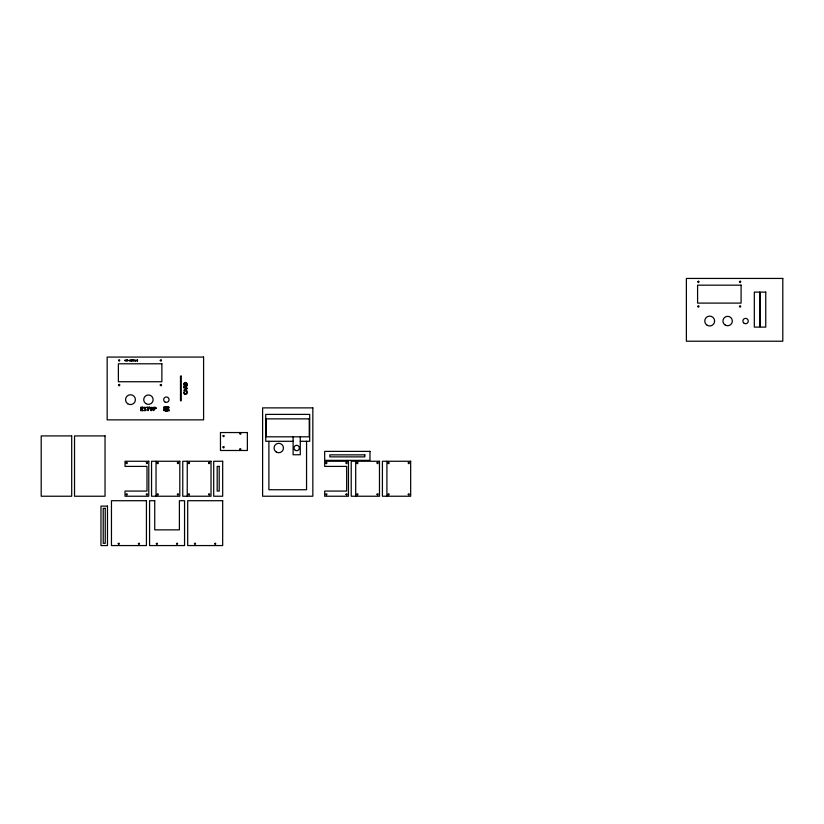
<?xml version="1.0" encoding="UTF-8"?>
<svg xmlns="http://www.w3.org/2000/svg" width="824" height="824" viewBox="0 0 824 824"><rect width="100%" height="100%" fill="white"/><g stroke="black" fill="none" stroke-linecap="round" stroke-linejoin="round"><path stroke-width="1.24" d="M165.418 407.478L164.769 407.499M129.347 360.685C130.934 360.109 128.328 361.2 129.553 360.16L129.718 360.582M168.148 410.558L168.508 410.022L166.932 410.022L166.932 410.918L167.571 410.918L167.076 410.125M135.579 360.006L135.579 360.809M168.415 408.91L168.92 409.394L168.343 409.013M165.892 409.054L165.789 408.601M759.707 297.268L760.377 297.268M759.707 297.495L760.377 297.495M759.707 321.937L760.377 321.937M759.707 322.163L760.377 322.163M126.649 360.016L126.649 360.912M127.164 360.016L127.308 360.912M130.965 360.912L130.965 360.016L131.5 360.665C131.541 358.739 131.861 362.282 131.078 360.253M164.769 406.963L165.099 407.777L165.294 406.963M168.22 407.859L168.22 406.963L168.755 407.612C168.796 405.676 169.116 409.229 168.333 407.2M164.038 409.013C165.284 410.125 163.729 406.974 163.894 409.394M168.014 410.918L167.674 410.022M293.107 441.293L265.75 441.293L265.75 414.39L309.7 414.39L309.7 441.293L300.276 441.293M130.192 360.809C130.944 361.427 130.161 358.914 130.274 360.665M125.825 360.737C126.742 361.458 125.804 358.862 125.959 360.665M167.21 409.394C164.934 407.921 168.384 410.105 167.334 409.394M166.551 407.108L167.19 407.859L167.19 406.963L166.819 407.509L165.593 406.963L165.593 407.859L166.211 407.087L166.551 407.859L166.458 406.963M163.76 410.579L163.502 410.167C164.048 410.28 164.223 411.135 164.017 410.156M386.909 461.255L386.909 496.233M355.7 461.255L355.7 496.233M306.559 441.293L306.559 489.734L268.892 489.734L268.892 441.293M300.276 436.813L300.276 454.745L293.107 454.745L293.107 436.813M187.244 461.255L187.244 496.233M167.962 408.498L167.334 408.498M167.715 408.601L167.715 409.291M167.581 408.601L167.581 409.291M166.324 406.963L166.324 407.859M165.387 408.498L164.779 409.394L165.418 409.394L164.924 408.601M156.035 461.255L156.035 496.233M165.706 410.022L165.706 410.671C164.924 408.663 165.243 412.206 165.274 410.259L165.82 410.918L165.706 410.022M131.912 360.387L132.293 360.778L131.922 360.315M150.596 408.622C151.729 413.741 153.315 404.903 150.596 408.622M164.388 410.393C165.562 410.671 164.192 410.455 164.398 410.321M167.447 407.324L167.828 407.726L167.447 407.324M183.876 386.621L183.855 388.011L187.089 388.011L185.74 387.064L187.089 385.436C186.368 387.888 184.442 384.571 183.876 386.621M136.98 360.273C137.381 362.261 138.082 358.831 136.98 360.273M133.241 360.469L132.808 360.119L133.241 360.469M184.246 383.85C188.645 387.465 186.337 380.358 184.246 383.85M131.768 360.366C132.262 362.117 132.932 359.068 131.768 360.366M133.395 360.449C132.685 361.963 132.664 358.996 133.395 360.449M150.05 408.549C152.018 415.193 154.315 403.606 150.05 408.549M167.303 407.303C167.736 409.054 168.549 406.036 167.303 407.303M183.876 383.675L183.855 385.024L187.089 385.024C188.15 382.758 184.339 381.255 183.876 383.675M184.246 386.806C184.957 389.371 185.884 385.241 184.246 386.806M118.522 360.335C119.779 363.096 120.52 358.018 118.522 360.335M118.522 385.004C119.593 387.733 120.778 382.841 118.532 384.901M160.227 360.325C161.494 363.085 162.215 358.018 160.227 360.325M160.227 385.004C161.432 387.764 162.328 382.686 160.227 385.004M697.732 281.705C698.937 284.476 699.864 279.367 697.732 281.705M697.732 306.363C699.02 309.124 699.7 304.066 697.732 306.363M739.437 281.695C740.694 284.465 741.507 279.367 739.437 281.695M739.437 306.363C740.694 309.134 741.456 304.056 739.437 306.363M137.134 360.201L137.371 360.83L137.134 360.201M125.042 360.387C125.485 362.066 125.217 359.058 125.063 360.315M187.161 392.729C187.223 395.582 182.567 394.387 183.917 391.822L184.37 391.822C184.113 397.467 188.047 390.174 187.161 392.729M127.535 360.191C128.132 362.024 128.142 359.563 127.535 360.191M143.84 407.911L145.786 409.765L143.798 410.527C149.628 411.65 141.718 406.747 146.023 407.777L144.736 407.18L143.84 407.911M163.925 407.138L164.481 407.808L163.945 407.087M168.632 410.197L169.188 410.867L168.652 410.146M155.612 408.22L154.232 408.951L154.232 407.633L155.612 408.22M156.169 408.21L154.232 409.343L153.717 410.63L153.717 407.252L155.654 407.355L156.169 408.21M126.165 462.872C126.989 465.436 128.163 461.059 126.165 462.872M118.203 543.593C119.027 546.168 120.201 541.78 118.203 543.593M126.165 494.266C126.989 496.831 128.163 492.453 126.165 494.266M146.342 462.872C147.166 465.436 148.341 461.059 146.342 462.872M138.391 543.593C139.204 546.168 140.379 541.78 138.391 543.593M146.342 494.266C147.166 496.831 148.341 492.453 146.342 494.266M157.178 462.872C158.002 465.436 159.176 461.059 157.178 462.872M157.178 494.266C158.002 496.831 159.176 492.453 157.178 494.266M156.323 543.593C157.147 546.168 158.321 541.78 156.323 543.593M177.366 462.872C178.19 465.436 179.364 461.059 177.366 462.872M177.366 494.266C178.19 496.831 179.364 492.453 177.366 494.266M176.501 543.593C177.325 546.168 178.499 541.78 176.501 543.593M188.387 462.872C189.211 465.436 190.385 461.059 188.387 462.872M188.387 494.266C189.211 496.831 190.385 492.453 188.387 494.266M194.443 543.593C195.267 546.168 196.442 541.78 194.443 543.593M208.575 462.872C209.399 465.436 210.573 461.059 208.575 462.872M208.575 494.266C209.399 496.831 210.573 492.453 208.575 494.266M222.995 435.865C223.87 438.605 225.127 433.929 222.995 435.865M222.995 447.072C223.87 449.811 225.127 445.145 222.995 447.072M214.621 543.593C215.445 546.168 216.619 541.78 214.621 543.593M239.722 433.486C240.598 436.226 241.854 431.549 239.722 433.486M239.722 449.183C240.598 451.923 241.854 447.247 239.722 449.183M325.82 462.872C326.644 465.436 327.818 461.059 325.82 462.872M325.82 494.266C326.644 496.831 327.818 492.453 325.82 494.266M346.008 462.872C346.832 465.436 348.006 461.059 346.008 462.872M346.008 494.266C346.832 496.831 348.006 492.453 346.008 494.266M356.844 462.872C357.668 465.436 358.842 461.059 356.844 462.872M356.844 494.266C357.668 496.831 358.842 492.453 356.844 494.266M377.021 462.872C377.845 465.436 379.019 461.059 377.021 462.872M377.021 494.266C377.845 496.831 379.019 492.453 377.021 494.266M388.053 462.872C388.877 465.436 390.051 461.059 388.053 462.872M388.053 494.266C388.877 496.831 390.051 492.453 388.053 494.266M408.23 462.872C409.054 465.436 410.228 461.059 408.23 462.872M408.23 494.266C409.054 496.831 410.228 492.453 408.23 494.266M166.551 410.022L166.767 410.918L166.551 410.022M187.089 388.506L183.855 390.277L187.089 391.554L186.275 389.34L187.089 388.506M185.905 389.484L184.36 390.082L185.905 390.669L185.905 389.484M782.8 278.44L686.382 278.44L686.382 341.218L782.8 341.218L782.8 278.44M741.095 285.166L697.588 285.166L697.588 303.098L741.095 303.098L741.095 285.166M759.707 292.118L754.321 292.118L754.321 327.097L759.707 327.097L759.707 292.118M765.754 292.118L760.377 292.118L760.377 327.097L765.754 327.097L765.754 292.118M203.59 357.07L107.161 357.07L107.161 419.859L203.59 419.859L203.59 357.07M134.199 360.016L133.591 360.912L134.23 360.912L134.199 360.016M135.991 360.809L135.301 360.912L135.991 360.809M161.875 363.796L118.378 363.796L118.378 381.739L161.875 381.739L161.875 363.796M181.167 376.135L180.487 376.135L180.487 400.794L181.167 400.794L181.167 376.135M142.964 407.252L140.677 407.252L140.677 410.63L143.088 410.63L141.203 410.239L141.203 409.054L142.696 409.054L141.203 408.663L141.203 407.633L142.964 407.252M149.803 407.252L146.682 407.252L147.98 407.633L147.98 410.63L148.495 407.633L149.803 407.252M312.842 407.88L262.609 407.88L262.609 496.233L312.842 496.233L312.842 407.88M166.18 410.022L166.036 410.918L166.18 410.022M309.247 418.87L266.193 418.87L266.193 436.813L309.247 436.813L309.247 418.87M247.365 432.548L220.461 432.548L220.461 450.491L247.365 450.491L247.365 432.548M71.698 435.917L41.2 435.917L41.2 496.233L71.698 496.233L71.698 435.917M105.029 435.917L74.531 435.917L74.531 496.233L105.029 496.233L105.029 435.917M369.976 451.387L324.677 451.387L324.677 460.358L369.976 460.358L369.976 451.387M364.816 454.858L329.837 454.858L329.837 456.877L364.816 456.877L364.816 454.858M148.784 461.255L125.021 461.255L125.021 466.405L146.991 466.405L146.991 491.073L125.021 491.073L125.021 496.233L148.784 496.233L148.784 461.255M179.807 461.255L151.554 461.255L151.554 496.233L179.807 496.233L179.807 461.255M211.016 461.255L182.763 461.255L182.763 496.233L211.016 496.233L211.016 461.255M222.676 461.255L213.704 461.255L213.704 496.233L222.676 496.233L222.676 461.255M348.449 461.255L324.677 461.255L324.677 466.405L346.657 466.405L346.657 491.073L324.677 491.073L324.677 496.233L348.449 496.233L348.449 461.255M379.473 461.255L351.22 461.255L351.22 496.233L379.473 496.233L379.473 461.255M410.671 461.255L382.418 461.255L382.418 496.233L410.671 496.233L410.671 461.255M219.194 466.405L217.186 466.405L217.186 491.073L219.194 491.073L219.194 466.405M146.435 500.714L111.456 500.714L111.456 545.56L146.435 545.56L146.435 500.714M154.737 500.714L149.577 500.714L149.577 545.56L184.555 545.56L184.555 500.714L179.395 500.714L179.395 529.863L154.737 529.863L154.737 500.714M222.676 500.714L187.697 500.714L187.697 545.56L222.676 545.56L222.676 500.714M107.48 506.101L100.971 506.101L100.971 545.56L107.48 545.56L107.48 506.101M105.235 508.336L103.216 508.336L103.216 543.325L105.235 543.325L105.235 508.336M145.724 403.533A4.707 4.707 0 0 0 153.12 400.083A4.707 4.707 0 0 0 146.435 395.407A4.707 4.707 0 0 0 145.724 403.533M127.658 403.719A4.934 4.934 0 0 0 135.404 400.103A4.934 4.934 0 0 0 128.4 395.201A4.934 4.934 0 0 0 127.658 403.719M164.821 401.875A2.688 2.688 0 0 0 169.044 399.908A2.688 2.688 0 0 0 165.222 397.24A2.688 2.688 0 0 0 164.821 401.875M295.342 450.347A2.688 2.688 0 0 0 299.38 448.019A2.688 2.688 0 0 0 295.342 445.691A2.688 2.688 0 0 0 295.342 450.347M276.401 452.098A4.707 4.707 0 0 0 283.466 448.019A4.707 4.707 0 0 0 276.401 443.94A4.707 4.707 0 0 0 276.401 452.098M744.237 323.368A2.688 2.688 0 0 0 748.264 321.041A2.688 2.688 0 0 0 744.237 318.713A2.688 2.688 0 0 0 744.237 323.368M725.285 325.119A4.707 4.707 0 0 0 732.351 321.041A4.707 4.707 0 0 0 725.285 316.962A4.707 4.707 0 0 0 725.285 325.119M707.229 325.315A4.934 4.934 0 0 0 714.635 321.041A4.934 4.934 0 0 0 707.229 316.766A4.934 4.934 0 0 0 707.229 325.315"/></g></svg>
